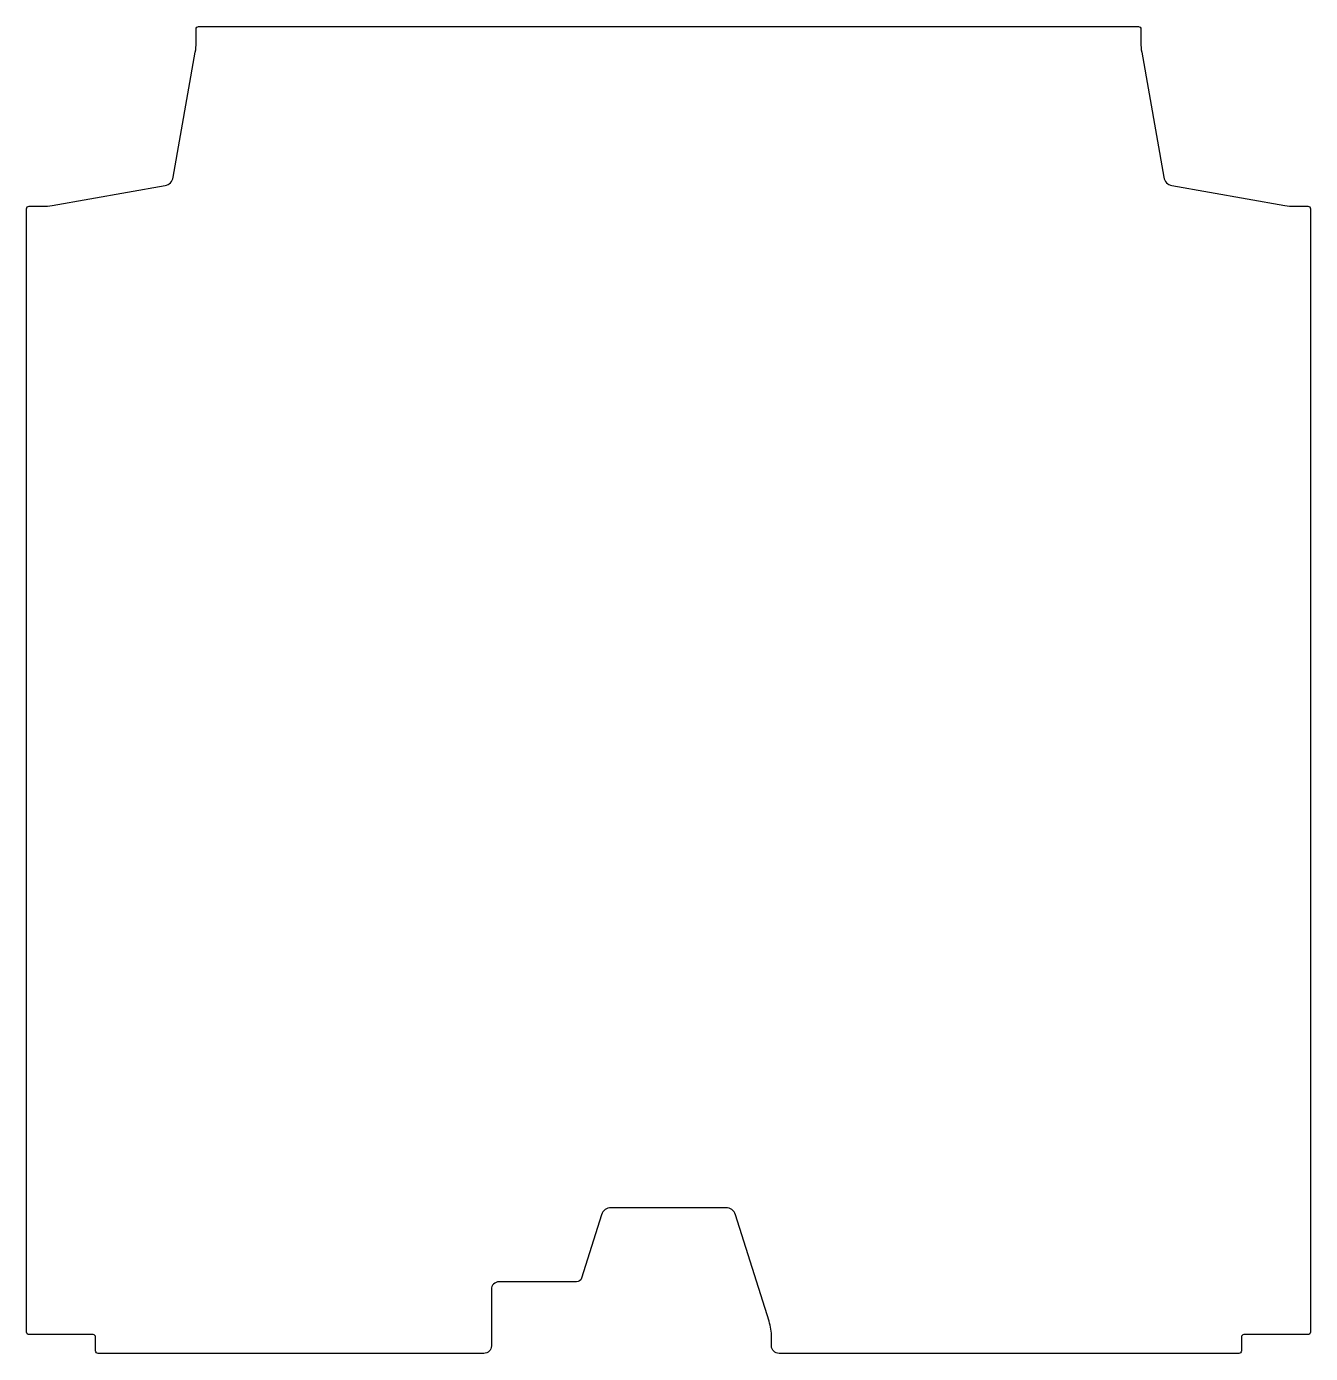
# Model space of a CAD drawing. Header units: millimetres. Extents: x -256 to 256, y -264 to 264.
import ezdxf

# ---------------------------------------------------------------- set-up
doc = ezdxf.new("R2010")
doc.units = ezdxf.units.MM
doc.layers.get('0').update_dxf_attribs({"linetype": 'CONTINUOUS'})

msp = doc.modelspace()

# ---------------------------------------------------------------- linework, layer by layer
msp.add_lwpolyline([(-228, -263), (-228, -257.5, 0.414214), (-229, -256.5), (-254.5, -256.5, -0.414214), (-255.5, -255.5), (-255.5, 191.5, -0.414214), (-254.5, 192.5), (-249, 192.5, 0.043661), (-245.35, 192.82), (-200.35, 200.75, 0.315299), (-197.11, 204), (-188.32, 253.85, 0.043661), (-188, 257.5), (-188, 263, -0.414214), (-187, 264), (187, 264, -0.414214), (188, 263), (188, 257.5, 0.043661), (188.32, 253.85), (197.11, 204, 0.315299), (200.35, 200.75), (245.35, 192.82, 0.043661), (249, 192.5), (254.5, 192.5, -0.414214), (255.5, 191.5), (255.5, -255.5, -0.414214), (254.5, -256.5), (229, -256.5, 0.414214), (228, -257.5), (228, -263, -0.414214), (227, -264), (44, -264, -0.414214), (41, -261), (41, -257.5, 0.076507), (40.03, -251.19), (26.66, -208.8, 0.327333), (22.85, -206), (-22.85, -206, 0.327333), (-26.66, -208.8), (-34.64, -234.1, -0.327333), (-36.55, -235.5), (-67.5, -235.5, 0.414214), (-70.5, -238.5), (-70.5, -261, -0.414214), (-73.5, -264), (-227, -264, -0.414214)], format="xyb", close=True)

doc.saveas('drawing.dxf')
